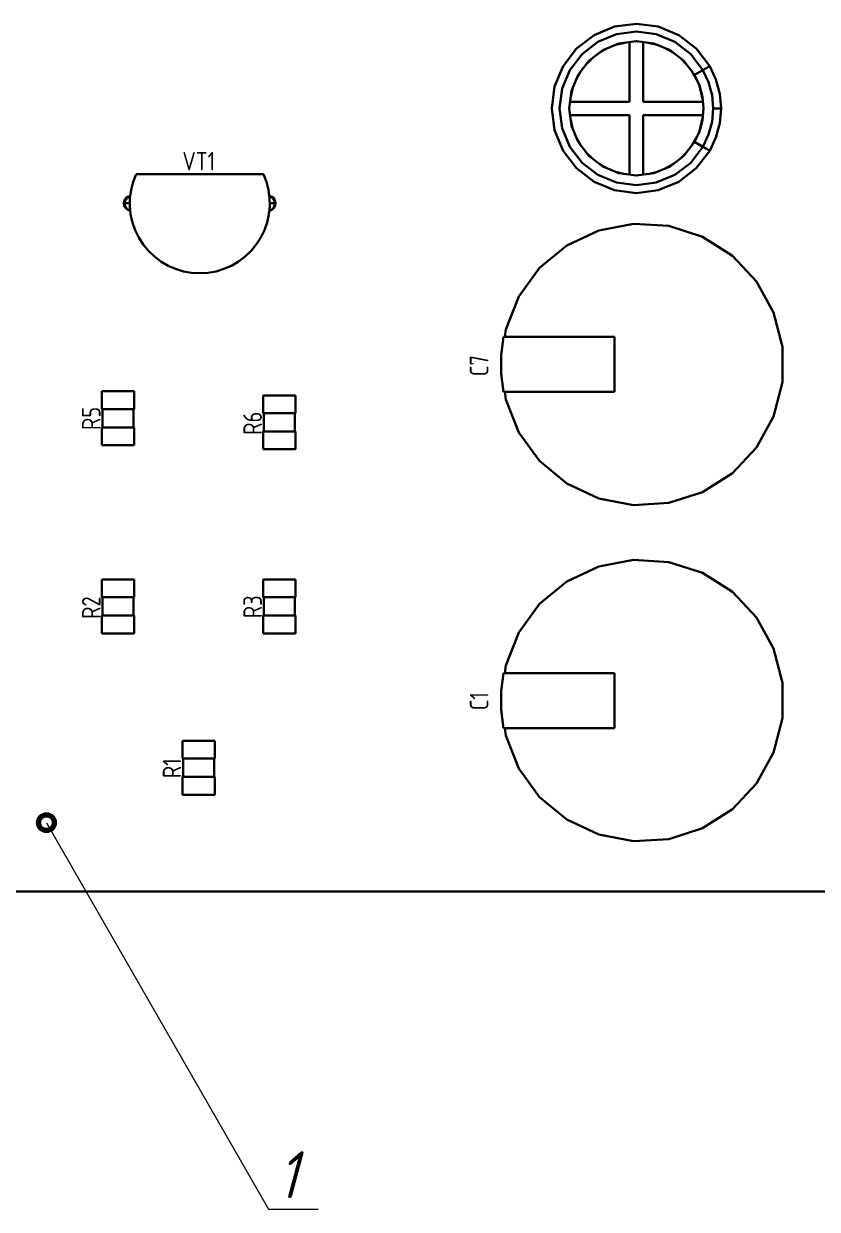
# Model space of a CAD drawing. Extents: x 346 to 4955, y 45 to 639.
# Drawn here: x 3423.4 to 3482.4, y 191.9 to 280.1 of the extents above; entities that cross this region are included whole.
import ezdxf

# ---------------------------------------------------------------- set-up
doc = ezdxf.new("R2010")
doc.units = 0
doc.header["$MEASUREMENT"] = 0
doc.layers.get('0').update_dxf_attribs({"linetype": 'CONTINUOUS'})
doc.layers.add('Основная', color=7, linetype='CONTINUOUS', lineweight=40)
doc.layers.add('тонкая', color=7, linetype='CONTINUOUS', lineweight=20)
doc.styles.add('GOST type A0', font='gost.TTF', dxfattribs={"oblique": 15, "height": 3.5})

msp = doc.modelspace()

# ---------------------------------------------------------------- linework, layer by layer
at = {"color": 7, "lineweight": 30}
for p, q in [((3467.292, 279.926), (3465.772, 279.296)), ((3465.772, 279.296), (3467.292, 279.926)), ((3467.292, 279.926), (3465.772, 279.296)), ((3465.772, 279.296), (3467.292, 279.926)), ((3468.922, 280.14), (3467.292, 279.926)), ((3467.292, 279.926), (3468.922, 280.14)), ((3468.922, 280.14), (3467.292, 279.926)), ((3467.292, 279.926), (3468.922, 280.14)), ((3470.552, 279.926), (3468.922, 280.14)), ((3468.922, 280.14), (3470.552, 279.926)), ((3470.552, 279.926), (3468.922, 280.14)), ((3468.922, 280.14), (3470.552, 279.926)), ((3472.072, 279.296), (3470.552, 279.926)), ((3470.552, 279.926), (3472.072, 279.296)), ((3472.072, 279.296), (3470.552, 279.926)), ((3470.552, 279.926), (3472.072, 279.296)), ((3465.772, 279.296), (3464.468, 278.294)), ((3464.468, 278.294), (3465.772, 279.296)), ((3465.772, 279.296), (3464.468, 278.294)), ((3464.468, 278.294), (3465.772, 279.296)), ((3464.882, 277.88), (3466.066, 278.788)), ((3464.882, 277.88), (3466.066, 278.788)), ((3466.066, 278.788), (3467.444, 279.358)), ((3466.066, 278.788), (3467.444, 279.358)), ((3467.358, 278.558), (3468.052, 278.726)), ((3467.358, 278.558), (3468.052, 278.726)), ((3467.444, 279.358), (3468.922, 279.554)), ((3467.444, 279.358), (3468.922, 279.554)), ((3467.628, 278.67), (3468.922, 278.84)), ((3467.628, 278.67), (3468.922, 278.84)), ((3468.422, 274.34), (3468.422, 278.774)), ((3468.422, 274.34), (3468.422, 278.774)), ((3468.902, 278.838), (3468.944, 278.838)), ((3468.902, 278.838), (3468.944, 278.838)), ((3468.922, 279.554), (3470.4, 279.358)), ((3468.922, 279.554), (3470.4, 279.358)), ((3468.922, 278.84), (3470.216, 278.67)), ((3468.922, 278.84), (3470.216, 278.67)), ((3469.422, 274.34), (3469.422, 278.774)), ((3469.422, 274.34), (3469.422, 278.774)), ((3469.792, 278.726), (3470.486, 278.558)), ((3469.792, 278.726), (3470.486, 278.558)), ((3470.4, 279.358), (3471.778, 278.788)), ((3470.4, 279.358), (3471.778, 278.788)), ((3471.778, 278.788), (3472.962, 277.88)), ((3471.778, 278.788), (3472.962, 277.88)), ((3473.376, 278.294), (3472.072, 279.296)), ((3472.072, 279.296), (3473.376, 278.294)), ((3473.376, 278.294), (3472.072, 279.296)), ((3472.072, 279.296), (3473.376, 278.294)), ((3464.468, 278.294), (3463.466, 276.99)), ((3463.466, 276.99), (3464.468, 278.294)), ((3464.468, 278.294), (3463.466, 276.99)), ((3463.466, 276.99), (3464.468, 278.294)), ((3463.974, 276.696), (3464.882, 277.88)), ((3463.974, 276.696), (3464.882, 277.88)), ((3465.386, 277.376), (3466.422, 278.17)), ((3465.386, 277.376), (3466.422, 278.17)), ((3466.164, 277.972), (3466.786, 278.32)), ((3466.164, 277.972), (3466.786, 278.32)), ((3466.422, 278.17), (3467.628, 278.67)), ((3466.422, 278.17), (3467.628, 278.67)), ((3470.216, 278.67), (3471.422, 278.17)), ((3470.216, 278.67), (3471.422, 278.17)), ((3471.06, 278.32), (3471.68, 277.972)), ((3471.06, 278.32), (3471.68, 277.972)), ((3471.422, 278.17), (3472.458, 277.376)), ((3471.422, 278.17), (3472.458, 277.376)), ((3472.962, 277.88), (3473.87, 276.696)), ((3472.962, 277.88), (3473.87, 276.696)), ((3474.378, 276.99), (3473.376, 278.294)), ((3473.376, 278.294), (3474.378, 276.99)), ((3474.378, 276.99), (3473.376, 278.294)), ((3473.376, 278.294), (3474.378, 276.99)), ((3463.466, 276.99), (3462.836, 275.47)), ((3462.836, 275.47), (3463.466, 276.99)), ((3463.466, 276.99), (3462.836, 275.47)), ((3462.836, 275.47), (3463.466, 276.99)), ((3464.592, 276.34), (3465.386, 277.376)), ((3464.592, 276.34), (3465.386, 277.376)), ((3465.168, 277.09), (3465.672, 277.594)), ((3465.168, 277.09), (3465.672, 277.594)), ((3472.172, 277.594), (3472.676, 277.09)), ((3472.172, 277.594), (3472.676, 277.09)), ((3472.458, 277.376), (3473.252, 276.34)), ((3472.458, 277.376), (3473.252, 276.34)), ((3474.23, 276.904), (3474.31, 276.95)), ((3474.23, 276.904), (3474.31, 276.95)), ((3474.23, 276.904), (3474.31, 276.95)), ((3474.23, 276.904), (3474.31, 276.95)), ((3474.31, 276.95), (3474.36, 276.98)), ((3474.31, 276.95), (3474.36, 276.98)), ((3474.31, 276.95), (3474.36, 276.98)), ((3474.31, 276.95), (3474.36, 276.98)), ((3474.36, 276.98), (3474.378, 276.99)), ((3474.36, 276.98), (3474.378, 276.99)), ((3474.36, 276.98), (3474.378, 276.99)), ((3474.36, 276.98), (3474.378, 276.99)), ((3474.842, 275.994), (3474.378, 276.99)), ((3474.378, 276.99), (3474.842, 275.994)), ((3474.842, 275.994), (3474.378, 276.99)), ((3474.378, 276.99), (3474.842, 275.994)), ((3463.404, 275.318), (3463.974, 276.696)), ((3463.404, 275.318), (3463.974, 276.696)), ((3464.092, 275.134), (3464.592, 276.34)), ((3464.092, 275.134), (3464.592, 276.34)), ((3464.442, 275.978), (3464.79, 276.598)), ((3464.442, 275.978), (3464.79, 276.598)), ((3473.054, 276.598), (3473.514, 275.778)), ((3473.054, 276.598), (3473.514, 275.778)), ((3473.212, 276.316), (3473.252, 276.34)), ((3473.212, 276.316), (3473.252, 276.34)), ((3473.212, 276.316), (3473.252, 276.34)), ((3473.212, 276.316), (3473.252, 276.34)), ((3473.252, 276.34), (3473.87, 276.696)), ((3473.252, 276.34), (3473.87, 276.696)), ((3473.252, 276.34), (3473.87, 276.696)), ((3473.252, 276.34), (3473.87, 276.696)), ((3473.252, 276.34), (3473.62, 275.55)), ((3473.252, 276.34), (3473.62, 275.55)), ((3473.87, 276.696), (3474.002, 276.772)), ((3473.87, 276.696), (3474.002, 276.772)), ((3473.87, 276.696), (3474.002, 276.772)), ((3473.87, 276.696), (3474.002, 276.772)), ((3473.87, 276.696), (3474.29, 275.794)), ((3473.87, 276.696), (3474.29, 275.794)), ((3474.002, 276.772), (3474.124, 276.844)), ((3474.002, 276.772), (3474.124, 276.844)), ((3474.002, 276.772), (3474.124, 276.844)), ((3474.002, 276.772), (3474.124, 276.844)), ((3474.124, 276.844), (3474.23, 276.904)), ((3474.124, 276.844), (3474.23, 276.904)), ((3474.124, 276.844), (3474.23, 276.904)), ((3474.124, 276.844), (3474.23, 276.904)), ((3474.124, 276.844), (3474.23, 276.904)), ((3474.124, 276.844), (3474.23, 276.904)), ((3474.124, 276.844), (3474.23, 276.904)), ((3474.124, 276.844), (3474.23, 276.904)), ((3462.836, 275.47), (3462.622, 273.84)), ((3462.622, 273.84), (3462.836, 275.47)), ((3462.836, 275.47), (3462.622, 273.84)), ((3462.622, 273.84), (3462.836, 275.47)), ((3463.208, 273.84), (3463.404, 275.318)), ((3463.208, 273.84), (3463.404, 275.318)), ((3464.036, 274.71), (3464.204, 275.404)), ((3464.036, 274.71), (3464.204, 275.404)), ((3473.588, 275.622), (3473.868, 274.462)), ((3473.588, 275.622), (3473.868, 274.462)), ((3473.62, 275.55), (3473.846, 274.708)), ((3473.62, 275.55), (3473.846, 274.708)), ((3474.29, 275.794), (3474.548, 274.832)), ((3474.29, 275.794), (3474.548, 274.832)), ((3475.126, 274.934), (3474.842, 275.994)), ((3474.842, 275.994), (3475.126, 274.934)), ((3475.126, 274.934), (3474.842, 275.994)), ((3474.842, 275.994), (3475.126, 274.934)), ((3463.922, 273.84), (3464.092, 275.134)), ((3463.922, 273.84), (3464.092, 275.134)), ((3463.988, 274.34), (3468.422, 274.34)), ((3463.988, 274.34), (3468.422, 274.34)), ((3469.422, 274.34), (3473.878, 274.34)), ((3469.422, 274.34), (3473.878, 274.34)), ((3473.846, 274.708), (3473.922, 273.84)), ((3473.846, 274.708), (3473.922, 273.84)), ((3474.548, 274.832), (3474.636, 273.84)), ((3474.548, 274.832), (3474.636, 273.84)), ((3475.222, 273.84), (3475.126, 274.934)), ((3475.126, 274.934), (3475.222, 273.84)), ((3475.222, 273.84), (3475.126, 274.934)), ((3475.126, 274.934), (3475.222, 273.84)), ((3462.622, 273.84), (3462.836, 272.21)), ((3462.622, 273.84), (3462.836, 272.21)), ((3462.622, 273.84), (3462.836, 272.21)), ((3462.622, 273.84), (3462.836, 272.21)), ((3463.208, 273.84), (3463.404, 272.362)), ((3463.208, 273.84), (3463.404, 272.362)), ((3463.922, 273.84), (3464.092, 272.546)), ((3463.922, 273.84), (3464.092, 272.546)), ((3473.846, 272.972), (3473.922, 273.84)), ((3473.846, 272.972), (3473.922, 273.84)), ((3474.548, 272.848), (3474.636, 273.84)), ((3474.548, 272.848), (3474.636, 273.84)), ((3474.636, 273.84), (3474.788, 273.84)), ((3474.636, 273.84), (3474.788, 273.84)), ((3474.788, 273.84), (3474.928, 273.84)), ((3474.788, 273.84), (3474.928, 273.84)), ((3474.928, 273.84), (3475.05, 273.84)), ((3474.928, 273.84), (3475.05, 273.84)), ((3474.928, 273.84), (3475.05, 273.84)), ((3474.928, 273.84), (3475.05, 273.84)), ((3475.05, 273.84), (3475.144, 273.84)), ((3475.05, 273.84), (3475.144, 273.84)), ((3475.126, 272.746), (3475.222, 273.84)), ((3475.126, 272.746), (3475.222, 273.84)), ((3475.126, 272.746), (3475.222, 273.84)), ((3475.126, 272.746), (3475.222, 273.84)), ((3475.144, 273.84), (3475.202, 273.84)), ((3475.144, 273.84), (3475.202, 273.84)), ((3475.202, 273.84), (3475.222, 273.84)), ((3475.202, 273.84), (3475.222, 273.84)), ((3463.988, 273.34), (3468.422, 273.34)), ((3463.988, 273.34), (3468.422, 273.34)), ((3464.036, 272.97), (3464.204, 272.276)), ((3464.036, 272.97), (3464.204, 272.276)), ((3464.092, 272.546), (3464.592, 271.34)), ((3464.092, 272.546), (3464.592, 271.34)), ((3468.422, 273.34), (3468.422, 268.906)), ((3468.422, 273.34), (3468.422, 268.906)), ((3469.422, 273.34), (3469.422, 268.906)), ((3469.422, 273.34), (3473.878, 273.34)), ((3469.422, 273.34), (3469.422, 268.906)), ((3469.422, 273.34), (3473.878, 273.34)), ((3473.588, 272.058), (3473.868, 273.22)), ((3473.588, 272.058), (3473.868, 273.22)), ((3473.62, 272.13), (3473.846, 272.972)), ((3473.62, 272.13), (3473.846, 272.972)), ((3474.29, 271.886), (3474.548, 272.848)), ((3474.29, 271.886), (3474.548, 272.848)), ((3474.842, 271.686), (3475.126, 272.746)), ((3474.842, 271.686), (3475.126, 272.746)), ((3474.842, 271.686), (3475.126, 272.746)), ((3474.842, 271.686), (3475.126, 272.746)), ((3462.836, 272.21), (3463.466, 270.69)), ((3462.836, 272.21), (3463.466, 270.69)), ((3462.836, 272.21), (3463.466, 270.69)), ((3462.836, 272.21), (3463.466, 270.69)), ((3463.404, 272.362), (3463.974, 270.984)), ((3463.404, 272.362), (3463.974, 270.984)), ((3464.442, 271.704), (3464.79, 271.082)), ((3464.442, 271.704), (3464.79, 271.082)), ((3473.054, 271.082), (3473.514, 271.902)), ((3473.054, 271.082), (3473.514, 271.902)), ((3473.252, 271.34), (3473.62, 272.13)), ((3473.252, 271.34), (3473.62, 272.13)), ((3473.87, 270.984), (3474.29, 271.886)), ((3473.87, 270.984), (3474.29, 271.886)), ((3474.378, 270.69), (3474.842, 271.686)), ((3474.378, 270.69), (3474.842, 271.686)), ((3474.378, 270.69), (3474.842, 271.686)), ((3474.378, 270.69), (3474.842, 271.686)), ((3463.974, 270.984), (3464.882, 269.8)), ((3463.974, 270.984), (3464.882, 269.8)), ((3464.592, 271.34), (3465.386, 270.304)), ((3464.592, 271.34), (3465.386, 270.304)), ((3472.458, 270.304), (3473.252, 271.34)), ((3472.458, 270.304), (3473.252, 271.34)), ((3472.962, 269.8), (3473.87, 270.984)), ((3472.962, 269.8), (3473.87, 270.984)), ((3473.212, 271.364), (3473.252, 271.34)), ((3473.212, 271.364), (3473.252, 271.34)), ((3473.212, 271.364), (3473.252, 271.34)), ((3473.212, 271.364), (3473.252, 271.34)), ((3473.252, 271.34), (3473.87, 270.984)), ((3473.252, 271.34), (3473.87, 270.984)), ((3473.252, 271.34), (3473.87, 270.984)), ((3473.252, 271.34), (3473.87, 270.984)), ((3473.87, 270.984), (3474.002, 270.908)), ((3473.87, 270.984), (3474.002, 270.908)), ((3473.87, 270.984), (3474.002, 270.908)), ((3473.87, 270.984), (3474.002, 270.908)), ((3474.002, 270.908), (3474.124, 270.836)), ((3474.002, 270.908), (3474.124, 270.836)), ((3474.002, 270.908), (3474.124, 270.836)), ((3474.002, 270.908), (3474.124, 270.836)), ((3474.124, 270.836), (3474.23, 270.776)), ((3474.124, 270.836), (3474.23, 270.776)), ((3474.124, 270.836), (3474.23, 270.776)), ((3474.124, 270.836), (3474.23, 270.776)), ((3474.124, 270.836), (3474.23, 270.776)), ((3474.124, 270.836), (3474.23, 270.776)), ((3474.124, 270.836), (3474.23, 270.776)), ((3474.124, 270.836), (3474.23, 270.776)), ((3474.23, 270.776), (3474.31, 270.73)), ((3474.23, 270.776), (3474.31, 270.73)), ((3474.23, 270.776), (3474.31, 270.73)), ((3474.23, 270.776), (3474.31, 270.73)), ((3463.466, 270.69), (3464.468, 269.386)), ((3463.466, 270.69), (3464.468, 269.386)), ((3463.466, 270.69), (3464.468, 269.386)), ((3463.466, 270.69), (3464.468, 269.386)), ((3465.168, 270.59), (3465.672, 270.086)), ((3465.168, 270.59), (3465.672, 270.086)), ((3465.386, 270.304), (3466.422, 269.51)), ((3465.386, 270.304), (3466.422, 269.51)), ((3471.422, 269.51), (3472.458, 270.304)), ((3471.422, 269.51), (3472.458, 270.304)), ((3472.172, 270.086), (3472.676, 270.59)), ((3472.172, 270.086), (3472.676, 270.59)), ((3473.376, 269.386), (3474.378, 270.69)), ((3473.376, 269.386), (3474.378, 270.69)), ((3473.376, 269.386), (3474.378, 270.69)), ((3473.376, 269.386), (3474.378, 270.69)), ((3474.31, 270.73), (3474.36, 270.7)), ((3474.31, 270.73), (3474.36, 270.7)), ((3474.31, 270.73), (3474.36, 270.7)), ((3474.31, 270.73), (3474.36, 270.7)), ((3474.36, 270.7), (3474.378, 270.69)), ((3474.36, 270.7), (3474.378, 270.69)), ((3474.36, 270.7), (3474.378, 270.69)), ((3474.36, 270.7), (3474.378, 270.69)), ((3464.468, 269.386), (3465.772, 268.384)), ((3464.468, 269.386), (3465.772, 268.384)), ((3464.468, 269.386), (3465.772, 268.384)), ((3464.468, 269.386), (3465.772, 268.384)), ((3464.882, 269.8), (3466.066, 268.892)), ((3464.882, 269.8), (3466.066, 268.892)), ((3466.164, 269.708), (3466.786, 269.36)), ((3466.164, 269.708), (3466.786, 269.36)), ((3466.422, 269.51), (3467.628, 269.01)), ((3466.422, 269.51), (3467.628, 269.01)), ((3467.358, 269.122), (3468.052, 268.954)), ((3467.358, 269.122), (3468.052, 268.954)), ((3467.628, 269.01), (3468.922, 268.84)), ((3467.628, 269.01), (3468.922, 268.84)), ((3468.922, 268.84), (3470.216, 269.01)), ((3468.922, 268.84), (3470.216, 269.01)), ((3469.792, 268.954), (3470.486, 269.122)), ((3469.792, 268.954), (3470.486, 269.122)), ((3470.216, 269.01), (3471.422, 269.51)), ((3470.216, 269.01), (3471.422, 269.51)), ((3471.06, 269.36), (3471.68, 269.708)), ((3471.06, 269.36), (3471.68, 269.708)), ((3471.778, 268.892), (3472.962, 269.8)), ((3471.778, 268.892), (3472.962, 269.8)), ((3472.072, 268.384), (3473.376, 269.386)), ((3472.072, 268.384), (3473.376, 269.386)), ((3472.072, 268.384), (3473.376, 269.386)), ((3472.072, 268.384), (3473.376, 269.386)), ((3431.494, 268.37), (3431.342, 267.776)), ((3431.494, 268.37), (3431.342, 267.776)), ((3431.494, 268.37), (3431.342, 267.776)), ((3431.494, 268.37), (3431.342, 267.776)), ((3431.714, 268.94), (3431.494, 268.37)), ((3431.714, 268.94), (3431.494, 268.37)), ((3431.714, 268.94), (3431.494, 268.37)), ((3431.714, 268.94), (3431.494, 268.37)), ((3441.19, 268.94), (3431.714, 268.94)), ((3441.19, 268.94), (3431.714, 268.94)), ((3441.19, 268.94), (3431.714, 268.94)), ((3441.19, 268.94), (3431.714, 268.94)), ((3441.41, 268.37), (3441.19, 268.94)), ((3441.41, 268.37), (3441.19, 268.94)), ((3441.41, 268.37), (3441.19, 268.94)), ((3441.41, 268.37), (3441.19, 268.94)), ((3441.562, 267.776), (3441.41, 268.37)), ((3441.562, 267.776), (3441.41, 268.37)), ((3441.562, 267.776), (3441.41, 268.37)), ((3441.562, 267.776), (3441.41, 268.37)), ((3465.772, 268.384), (3467.292, 267.754)), ((3465.772, 268.384), (3467.292, 267.754)), ((3465.772, 268.384), (3467.292, 267.754)), ((3465.772, 268.384), (3467.292, 267.754)), ((3466.066, 268.892), (3467.444, 268.322)), ((3466.066, 268.892), (3467.444, 268.322)), ((3467.444, 268.322), (3468.922, 268.126)), ((3467.444, 268.322), (3468.922, 268.126)), ((3468.902, 268.842), (3468.944, 268.842)), ((3468.902, 268.842), (3468.944, 268.842)), ((3468.922, 268.126), (3470.4, 268.322)), ((3468.922, 268.126), (3470.4, 268.322)), ((3470.4, 268.322), (3471.778, 268.892)), ((3470.4, 268.322), (3471.778, 268.892)), ((3470.552, 267.754), (3472.072, 268.384)), ((3470.552, 267.754), (3472.072, 268.384)), ((3470.552, 267.754), (3472.072, 268.384)), ((3470.552, 267.754), (3472.072, 268.384)), ((3431.092, 267.264), (3430.978, 267.176)), ((3431.092, 267.264), (3430.978, 267.176)), ((3431.092, 267.264), (3430.978, 267.176)), ((3431.092, 267.264), (3430.978, 267.176)), ((3431.142, 267.264), (3431.03, 267.176)), ((3431.142, 267.264), (3431.03, 267.176)), ((3431.228, 267.32), (3431.092, 267.264)), ((3431.228, 267.32), (3431.092, 267.264)), ((3431.228, 267.32), (3431.092, 267.264)), ((3431.228, 267.32), (3431.092, 267.264)), ((3431.272, 267.32), (3431.142, 267.264)), ((3431.272, 267.32), (3431.142, 267.264)), ((3431.28, 267.326), (3431.228, 267.32)), ((3431.28, 267.326), (3431.228, 267.32)), ((3431.28, 267.326), (3431.228, 267.32)), ((3431.28, 267.326), (3431.228, 267.32)), ((3431.342, 267.776), (3431.26, 267.17)), ((3431.342, 267.776), (3431.26, 267.17)), ((3431.28, 267.32), (3431.272, 267.32)), ((3431.28, 267.32), (3431.272, 267.32)), ((3431.342, 267.776), (3431.28, 267.326)), ((3431.342, 267.776), (3431.28, 267.326)), ((3441.624, 267.32), (3441.562, 267.776)), ((3441.644, 267.17), (3441.562, 267.776)), ((3441.624, 267.32), (3441.562, 267.776)), ((3441.644, 267.17), (3441.562, 267.776)), ((3441.676, 267.32), (3441.624, 267.326)), ((3441.624, 267.326), (3441.624, 267.32)), ((3441.676, 267.32), (3441.624, 267.326)), ((3441.676, 267.32), (3441.624, 267.326)), ((3441.624, 267.326), (3441.624, 267.32)), ((3441.676, 267.32), (3441.624, 267.326)), ((3441.632, 267.32), (3441.624, 267.32)), ((3441.632, 267.32), (3441.624, 267.32)), ((3441.762, 267.264), (3441.632, 267.32)), ((3441.762, 267.264), (3441.632, 267.32)), ((3441.812, 267.264), (3441.676, 267.32)), ((3441.812, 267.264), (3441.676, 267.32)), ((3441.812, 267.264), (3441.676, 267.32)), ((3441.812, 267.264), (3441.676, 267.32)), ((3441.874, 267.176), (3441.762, 267.264)), ((3441.874, 267.176), (3441.762, 267.264)), ((3441.928, 267.176), (3441.812, 267.264)), ((3441.928, 267.176), (3441.812, 267.264)), ((3441.928, 267.176), (3441.812, 267.264)), ((3441.928, 267.176), (3441.812, 267.264)), ((3467.292, 267.754), (3468.922, 267.54)), ((3467.292, 267.754), (3468.922, 267.54)), ((3467.292, 267.754), (3468.922, 267.54)), ((3467.292, 267.754), (3468.922, 267.54)), ((3468.922, 267.54), (3470.552, 267.754)), ((3468.922, 267.54), (3470.552, 267.754)), ((3468.922, 267.54), (3470.552, 267.754)), ((3468.922, 267.54), (3470.552, 267.754)), ((3430.832, 266.924), (3430.814, 266.78)), ((3430.832, 266.924), (3430.814, 266.78)), ((3430.832, 266.924), (3430.814, 266.78)), ((3430.832, 266.924), (3430.814, 266.78)), ((3430.814, 266.78), (3430.832, 266.636)), ((3430.832, 266.636), (3430.814, 266.78)), ((3430.82, 266.78), (3430.814, 266.78)), ((3430.814, 266.78), (3430.832, 266.636)), ((3430.832, 266.636), (3430.814, 266.78)), ((3430.82, 266.78), (3430.814, 266.78)), ((3430.84, 266.78), (3430.82, 266.78)), ((3430.84, 266.78), (3430.82, 266.78)), ((3430.888, 267.06), (3430.832, 266.924)), ((3430.888, 267.06), (3430.832, 266.924)), ((3430.888, 267.06), (3430.832, 266.924)), ((3430.888, 267.06), (3430.832, 266.924)), ((3430.832, 266.636), (3430.888, 266.5)), ((3430.888, 266.5), (3430.832, 266.636)), ((3430.832, 266.636), (3430.888, 266.5)), ((3430.888, 266.5), (3430.832, 266.636)), ((3430.874, 266.78), (3430.84, 266.78)), ((3430.874, 266.78), (3430.84, 266.78)), ((3430.89, 266.924), (3430.874, 266.78)), ((3430.89, 266.924), (3430.874, 266.78)), ((3430.89, 266.636), (3430.874, 266.78)), ((3431.254, 266.78), (3430.874, 266.78)), ((3430.89, 266.636), (3430.874, 266.78)), ((3431.254, 266.78), (3430.874, 266.78)), ((3430.978, 267.176), (3430.888, 267.06)), ((3430.978, 267.176), (3430.888, 267.06)), ((3430.978, 267.176), (3430.888, 267.06)), ((3430.978, 267.176), (3430.888, 267.06)), ((3430.888, 266.5), (3430.978, 266.386)), ((3430.978, 266.386), (3430.888, 266.5)), ((3430.888, 266.5), (3430.978, 266.386)), ((3430.978, 266.386), (3430.888, 266.5)), ((3430.944, 267.06), (3430.89, 266.924)), ((3430.944, 267.06), (3430.89, 266.924)), ((3430.944, 266.5), (3430.89, 266.636)), ((3430.944, 266.5), (3430.89, 266.636)), ((3431.03, 267.176), (3430.944, 267.06)), ((3431.03, 267.176), (3430.944, 267.06)), ((3431.03, 266.386), (3430.944, 266.5)), ((3431.03, 266.386), (3430.944, 266.5)), ((3430.978, 266.386), (3431.092, 266.296)), ((3431.092, 266.296), (3430.978, 266.386)), ((3430.978, 266.386), (3431.092, 266.296)), ((3431.092, 266.296), (3430.978, 266.386)), ((3431.142, 266.296), (3431.03, 266.386)), ((3431.142, 266.296), (3431.03, 266.386)), ((3431.26, 267.17), (3431.25, 266.558)), ((3431.26, 267.17), (3431.25, 266.558)), ((3431.312, 265.95), (3431.25, 266.558)), ((3431.312, 265.95), (3431.25, 266.558)), ((3441.654, 266.558), (3441.592, 265.95)), ((3441.654, 266.558), (3441.592, 265.95)), ((3441.654, 266.558), (3441.644, 267.17)), ((3441.654, 266.558), (3441.644, 267.17)), ((3442.03, 266.78), (3441.65, 266.78)), ((3442.03, 266.78), (3441.65, 266.78)), ((3441.874, 266.386), (3441.762, 266.296)), ((3441.874, 266.386), (3441.762, 266.296)), ((3441.812, 266.296), (3441.928, 266.386)), ((3441.928, 266.386), (3441.812, 266.296)), ((3441.812, 266.296), (3441.928, 266.386)), ((3441.928, 266.386), (3441.812, 266.296)), ((3441.96, 267.06), (3441.874, 267.176)), ((3441.96, 267.06), (3441.874, 267.176)), ((3441.96, 266.5), (3441.874, 266.386)), ((3441.96, 266.5), (3441.874, 266.386)), ((3442.016, 267.06), (3441.928, 267.176)), ((3442.016, 267.06), (3441.928, 267.176)), ((3442.016, 267.06), (3441.928, 267.176)), ((3442.016, 267.06), (3441.928, 267.176)), ((3441.928, 266.386), (3442.016, 266.5)), ((3442.016, 266.5), (3441.928, 266.386)), ((3441.928, 266.386), (3442.016, 266.5)), ((3442.016, 266.5), (3441.928, 266.386)), ((3442.014, 266.924), (3441.96, 267.06)), ((3442.014, 266.924), (3441.96, 267.06)), ((3442.014, 266.636), (3441.96, 266.5)), ((3442.014, 266.636), (3441.96, 266.5)), ((3442.03, 266.78), (3442.014, 266.924)), ((3442.03, 266.78), (3442.014, 266.924)), ((3442.03, 266.78), (3442.014, 266.636)), ((3442.03, 266.78), (3442.014, 266.636)), ((3442.072, 266.924), (3442.016, 267.06)), ((3442.072, 266.924), (3442.016, 267.06)), ((3442.072, 266.924), (3442.016, 267.06)), ((3442.072, 266.924), (3442.016, 267.06)), ((3442.016, 266.5), (3442.072, 266.636)), ((3442.072, 266.636), (3442.016, 266.5)), ((3442.016, 266.5), (3442.072, 266.636)), ((3442.072, 266.636), (3442.016, 266.5)), ((3442.064, 266.78), (3442.03, 266.78)), ((3442.064, 266.78), (3442.03, 266.78)), ((3442.084, 266.78), (3442.064, 266.78)), ((3442.084, 266.78), (3442.064, 266.78)), ((3442.09, 266.78), (3442.072, 266.924)), ((3442.09, 266.78), (3442.072, 266.924)), ((3442.09, 266.78), (3442.072, 266.924)), ((3442.09, 266.78), (3442.072, 266.924)), ((3442.072, 266.636), (3442.09, 266.78)), ((3442.09, 266.78), (3442.072, 266.636)), ((3442.072, 266.636), (3442.09, 266.78)), ((3442.09, 266.78), (3442.072, 266.636)), ((3442.09, 266.78), (3442.084, 266.78)), ((3442.09, 266.78), (3442.084, 266.78)), ((3431.092, 266.296), (3431.228, 266.24)), ((3431.228, 266.24), (3431.092, 266.296)), ((3431.092, 266.296), (3431.228, 266.24)), ((3431.228, 266.24), (3431.092, 266.296)), ((3431.272, 266.24), (3431.142, 266.296)), ((3431.272, 266.24), (3431.142, 266.296)), ((3431.228, 266.24), (3431.282, 266.234)), ((3431.282, 266.234), (3431.228, 266.24)), ((3431.228, 266.24), (3431.282, 266.234)), ((3431.282, 266.234), (3431.228, 266.24)), ((3431.282, 266.24), (3431.272, 266.24)), ((3431.282, 266.24), (3431.272, 266.24)), ((3431.282, 266.234), (3431.312, 265.95)), ((3431.282, 266.234), (3431.312, 265.95)), ((3431.312, 265.95), (3431.444, 265.354)), ((3431.444, 265.354), (3431.312, 265.95)), ((3431.312, 265.95), (3431.444, 265.354)), ((3431.444, 265.354), (3431.312, 265.95)), ((3441.46, 265.354), (3441.592, 265.95)), ((3441.592, 265.95), (3441.46, 265.354)), ((3441.46, 265.354), (3441.592, 265.95)), ((3441.592, 265.95), (3441.46, 265.354)), ((3441.592, 265.95), (3441.622, 266.24)), ((3441.592, 265.95), (3441.622, 266.24)), ((3441.622, 266.24), (3441.622, 266.234)), ((3441.622, 266.234), (3441.676, 266.24)), ((3441.632, 266.24), (3441.622, 266.24)), ((3441.676, 266.24), (3441.622, 266.234)), ((3441.622, 266.24), (3441.622, 266.234)), ((3441.622, 266.234), (3441.676, 266.24)), ((3441.632, 266.24), (3441.622, 266.24)), ((3441.676, 266.24), (3441.622, 266.234)), ((3441.762, 266.296), (3441.632, 266.24)), ((3441.762, 266.296), (3441.632, 266.24)), ((3441.676, 266.24), (3441.812, 266.296)), ((3441.812, 266.296), (3441.676, 266.24)), ((3441.676, 266.24), (3441.812, 266.296)), ((3441.812, 266.296), (3441.676, 266.24)), ((3431.444, 265.354), (3431.646, 264.776)), ((3431.646, 264.776), (3431.444, 265.354)), ((3431.444, 265.354), (3431.646, 264.776)), ((3431.646, 264.776), (3431.444, 265.354)), ((3431.646, 264.776), (3431.914, 264.226)), ((3431.914, 264.226), (3431.646, 264.776)), ((3431.646, 264.776), (3431.914, 264.226)), ((3431.914, 264.226), (3431.646, 264.776)), ((3440.99, 264.226), (3441.258, 264.776)), ((3441.258, 264.776), (3440.99, 264.226)), ((3440.99, 264.226), (3441.258, 264.776)), ((3441.258, 264.776), (3440.99, 264.226)), ((3441.258, 264.776), (3441.46, 265.354)), ((3441.46, 265.354), (3441.258, 264.776)), ((3441.258, 264.776), (3441.46, 265.354)), ((3441.46, 265.354), (3441.258, 264.776)), ((3466.13, 264.766), (3463.752, 263.648)), ((3463.752, 263.648), (3466.13, 264.766)), ((3466.13, 264.766), (3463.752, 263.648)), ((3463.752, 263.648), (3466.13, 264.766)), ((3468.714, 265.26), (3466.13, 264.766)), ((3466.13, 264.766), (3468.714, 265.26)), ((3468.714, 265.26), (3466.13, 264.766)), ((3466.13, 264.766), (3468.714, 265.26)), ((3471.338, 265.094), (3468.714, 265.26)), ((3468.714, 265.26), (3471.338, 265.094)), ((3471.338, 265.094), (3468.714, 265.26)), ((3468.714, 265.26), (3471.338, 265.094)), ((3473.838, 264.282), (3471.338, 265.094)), ((3471.338, 265.094), (3473.838, 264.282)), ((3473.838, 264.282), (3471.338, 265.094)), ((3471.338, 265.094), (3473.838, 264.282)), ((3431.914, 264.226), (3432.246, 263.712)), ((3432.246, 263.712), (3431.914, 264.226)), ((3431.914, 264.226), (3432.246, 263.712)), ((3432.246, 263.712), (3431.914, 264.226)), ((3432.246, 263.712), (3432.634, 263.238)), ((3432.634, 263.238), (3432.246, 263.712)), ((3432.246, 263.712), (3432.634, 263.238)), ((3432.634, 263.238), (3432.246, 263.712)), ((3440.27, 263.238), (3440.658, 263.712)), ((3440.658, 263.712), (3440.27, 263.238)), ((3440.27, 263.238), (3440.658, 263.712)), ((3440.658, 263.712), (3440.27, 263.238)), ((3440.658, 263.712), (3440.99, 264.226)), ((3440.99, 264.226), (3440.658, 263.712)), ((3440.658, 263.712), (3440.99, 264.226)), ((3440.99, 264.226), (3440.658, 263.712)), ((3476.058, 262.872), (3473.838, 264.282)), ((3473.838, 264.282), (3476.058, 262.872)), ((3476.058, 262.872), (3473.838, 264.282)), ((3473.838, 264.282), (3476.058, 262.872)), ((3432.634, 263.238), (3433.076, 262.816)), ((3433.076, 262.816), (3432.634, 263.238)), ((3432.634, 263.238), (3433.076, 262.816)), ((3433.076, 262.816), (3432.634, 263.238)), ((3439.828, 262.816), (3440.27, 263.238)), ((3440.27, 263.238), (3439.828, 262.816)), ((3439.828, 262.816), (3440.27, 263.238)), ((3440.27, 263.238), (3439.828, 262.816)), ((3463.752, 263.648), (3461.726, 261.972)), ((3461.726, 261.972), (3463.752, 263.648)), ((3463.752, 263.648), (3461.726, 261.972)), ((3461.726, 261.972), (3463.752, 263.648)), ((3477.858, 260.956), (3476.058, 262.872)), ((3476.058, 262.872), (3477.858, 260.956)), ((3477.858, 260.956), (3476.058, 262.872)), ((3476.058, 262.872), (3477.858, 260.956)), ((3433.076, 262.816), (3433.564, 262.448)), ((3433.564, 262.448), (3433.076, 262.816)), ((3433.076, 262.816), (3433.564, 262.448)), ((3433.564, 262.448), (3433.076, 262.816)), ((3433.564, 262.448), (3434.092, 262.138)), ((3434.092, 262.138), (3433.564, 262.448)), ((3433.564, 262.448), (3434.092, 262.138)), ((3434.092, 262.138), (3433.564, 262.448)), ((3434.092, 262.138), (3434.654, 261.894)), ((3434.654, 261.894), (3434.092, 262.138)), ((3434.092, 262.138), (3434.654, 261.894)), ((3434.654, 261.894), (3434.092, 262.138)), ((3438.25, 261.894), (3438.812, 262.138)), ((3438.812, 262.138), (3438.25, 261.894)), ((3438.25, 261.894), (3438.812, 262.138)), ((3438.812, 262.138), (3438.25, 261.894)), ((3438.812, 262.138), (3439.34, 262.448)), ((3439.34, 262.448), (3438.812, 262.138)), ((3438.812, 262.138), (3439.34, 262.448)), ((3439.34, 262.448), (3438.812, 262.138)), ((3439.34, 262.448), (3439.828, 262.816)), ((3439.828, 262.816), (3439.34, 262.448)), ((3439.34, 262.448), (3439.828, 262.816)), ((3439.828, 262.816), (3439.34, 262.448)), ((3461.726, 261.972), (3460.18, 259.844)), ((3460.18, 259.844), (3461.726, 261.972)), ((3461.726, 261.972), (3460.18, 259.844)), ((3460.18, 259.844), (3461.726, 261.972)), ((3434.654, 261.894), (3435.24, 261.716)), ((3435.24, 261.716), (3434.654, 261.894)), ((3434.654, 261.894), (3435.24, 261.716)), ((3435.24, 261.716), (3434.654, 261.894)), ((3435.24, 261.716), (3435.842, 261.61)), ((3435.842, 261.61), (3435.24, 261.716)), ((3435.24, 261.716), (3435.842, 261.61)), ((3435.842, 261.61), (3435.24, 261.716)), ((3435.842, 261.61), (3436.452, 261.574)), ((3436.452, 261.574), (3435.842, 261.61)), ((3435.842, 261.61), (3436.452, 261.574)), ((3436.452, 261.574), (3435.842, 261.61)), ((3436.452, 261.574), (3437.062, 261.61)), ((3437.062, 261.61), (3436.452, 261.574)), ((3436.452, 261.574), (3437.062, 261.61)), ((3437.062, 261.61), (3436.452, 261.574)), ((3437.062, 261.61), (3437.666, 261.716)), ((3437.666, 261.716), (3437.062, 261.61)), ((3437.062, 261.61), (3437.666, 261.716)), ((3437.666, 261.716), (3437.062, 261.61)), ((3437.666, 261.716), (3438.25, 261.894)), ((3438.25, 261.894), (3437.666, 261.716)), ((3437.666, 261.716), (3438.25, 261.894)), ((3438.25, 261.894), (3437.666, 261.716)), ((3479.126, 258.652), (3477.858, 260.956)), ((3477.858, 260.956), (3479.126, 258.652)), ((3479.126, 258.652), (3477.858, 260.956)), ((3477.858, 260.956), (3479.126, 258.652)), ((3460.18, 259.844), (3459.212, 257.398)), ((3459.212, 257.398), (3460.18, 259.844)), ((3460.18, 259.844), (3459.212, 257.398)), ((3459.212, 257.398), (3460.18, 259.844)), ((3479.78, 256.104), (3479.126, 258.652)), ((3479.126, 258.652), (3479.78, 256.104)), ((3479.78, 256.104), (3479.126, 258.652)), ((3479.126, 258.652), (3479.78, 256.104)), ((3459.052, 256.836), (3458.874, 255.476)), ((3458.874, 255.476), (3459.052, 256.836)), ((3459.052, 256.836), (3458.874, 255.476)), ((3458.874, 255.476), (3459.052, 256.836)), ((3459.14, 256.836), (3459.052, 256.836)), ((3459.052, 256.836), (3467.294, 256.836)), ((3459.14, 256.836), (3459.052, 256.836)), ((3459.052, 256.836), (3467.294, 256.836)), ((3459.212, 257.398), (3459.14, 256.836)), ((3459.14, 256.836), (3459.212, 257.398)), ((3459.212, 257.398), (3459.14, 256.836)), ((3459.14, 256.836), (3459.212, 257.398)), ((3467.294, 256.836), (3467.294, 252.744)), ((3467.294, 256.836), (3467.294, 252.744)), ((3479.78, 253.476), (3479.78, 256.104)), ((3479.78, 256.104), (3479.78, 253.476)), ((3479.78, 253.476), (3479.78, 256.104)), ((3479.78, 256.104), (3479.78, 253.476)), ((3458.874, 255.476), (3458.874, 254.104)), ((3458.874, 255.476), (3458.874, 254.104)), ((3458.874, 255.476), (3458.874, 254.104)), ((3458.874, 255.476), (3458.874, 254.104)), ((3458.874, 254.104), (3459.052, 252.744)), ((3458.874, 254.104), (3459.052, 252.744)), ((3458.874, 254.104), (3459.052, 252.744)), ((3458.874, 254.104), (3459.052, 252.744)), ((3479.126, 250.928), (3479.78, 253.476)), ((3479.126, 250.928), (3479.78, 253.476)), ((3479.126, 250.928), (3479.78, 253.476)), ((3479.126, 250.928), (3479.78, 253.476)), ((3431.566, 252.796), (3429.178, 252.796)), ((3429.178, 252.796), (3429.178, 251.476)), ((3429.178, 251.476), (3429.178, 252.796)), ((3429.178, 252.796), (3431.566, 252.796)), ((3431.566, 252.796), (3429.178, 252.796)), ((3429.178, 252.796), (3429.178, 251.476)), ((3429.178, 251.476), (3429.178, 252.796)), ((3429.178, 252.796), (3431.566, 252.796)), ((3431.566, 251.476), (3431.566, 252.796)), ((3431.566, 251.476), (3431.566, 252.796)), ((3431.566, 251.476), (3431.566, 252.796)), ((3431.566, 251.476), (3431.566, 252.796)), ((3443.566, 252.492), (3441.178, 252.492)), ((3441.178, 252.492), (3441.178, 251.172)), ((3441.178, 251.172), (3441.178, 252.492)), ((3441.178, 252.492), (3443.566, 252.492)), ((3443.566, 252.492), (3441.178, 252.492)), ((3441.178, 252.492), (3441.178, 251.172)), ((3441.178, 251.172), (3441.178, 252.492)), ((3441.178, 252.492), (3443.566, 252.492)), ((3443.566, 251.172), (3443.566, 252.492)), ((3443.566, 251.172), (3443.566, 252.492)), ((3443.566, 251.172), (3443.566, 252.492)), ((3443.566, 251.172), (3443.566, 252.492)), ((3459.052, 252.744), (3459.14, 252.744)), ((3459.052, 252.744), (3467.294, 252.744)), ((3459.052, 252.744), (3459.14, 252.744)), ((3459.052, 252.744), (3467.294, 252.744)), ((3459.14, 252.744), (3459.212, 252.182)), ((3459.14, 252.744), (3459.212, 252.182)), ((3459.14, 252.744), (3459.212, 252.182)), ((3459.14, 252.744), (3459.212, 252.182)), ((3429.178, 251.476), (3429.212, 251.476)), ((3429.178, 251.476), (3431.566, 251.476)), ((3429.178, 251.476), (3429.212, 251.476)), ((3429.178, 251.476), (3431.566, 251.476)), ((3429.212, 251.476), (3429.212, 250.104)), ((3429.212, 250.104), (3429.212, 251.476)), ((3429.212, 251.476), (3429.212, 250.104)), ((3429.212, 250.104), (3429.212, 251.476)), ((3431.532, 250.104), (3431.532, 251.476)), ((3431.532, 251.476), (3431.566, 251.476)), ((3431.532, 250.104), (3431.532, 251.476)), ((3431.532, 250.104), (3431.532, 251.476)), ((3431.532, 251.476), (3431.566, 251.476)), ((3431.532, 250.104), (3431.532, 251.476)), ((3459.212, 252.182), (3460.18, 249.736)), ((3459.212, 252.182), (3460.18, 249.736)), ((3459.212, 252.182), (3460.18, 249.736)), ((3459.212, 252.182), (3460.18, 249.736)), ((3441.178, 251.172), (3441.212, 251.172)), ((3441.178, 251.172), (3443.566, 251.172)), ((3441.178, 251.172), (3441.212, 251.172)), ((3441.178, 251.172), (3443.566, 251.172)), ((3441.212, 251.172), (3441.212, 249.8)), ((3441.212, 249.8), (3441.212, 251.172)), ((3441.212, 251.172), (3441.212, 249.8)), ((3441.212, 249.8), (3441.212, 251.172)), ((3443.532, 249.8), (3443.532, 251.172)), ((3443.532, 251.172), (3443.566, 251.172)), ((3443.532, 249.8), (3443.532, 251.172)), ((3443.532, 249.8), (3443.532, 251.172)), ((3443.532, 251.172), (3443.566, 251.172)), ((3443.532, 249.8), (3443.532, 251.172)), ((3477.858, 248.624), (3479.126, 250.928)), ((3477.858, 248.624), (3479.126, 250.928)), ((3477.858, 248.624), (3479.126, 250.928)), ((3477.858, 248.624), (3479.126, 250.928)), ((3429.212, 250.104), (3429.178, 250.104)), ((3429.178, 250.104), (3429.178, 248.784)), ((3429.178, 248.784), (3429.178, 250.104)), ((3429.178, 250.104), (3431.566, 250.104)), ((3429.212, 250.104), (3429.178, 250.104)), ((3429.178, 250.104), (3429.178, 248.784)), ((3429.178, 248.784), (3429.178, 250.104)), ((3429.178, 250.104), (3431.566, 250.104)), ((3431.566, 250.104), (3431.532, 250.104)), ((3431.566, 250.104), (3431.532, 250.104)), ((3431.566, 248.784), (3431.566, 250.104)), ((3431.566, 248.784), (3431.566, 250.104)), ((3431.566, 248.784), (3431.566, 250.104)), ((3431.566, 248.784), (3431.566, 250.104)), ((3441.212, 249.8), (3441.178, 249.8)), ((3441.178, 249.8), (3441.178, 248.48)), ((3441.178, 248.48), (3441.178, 249.8)), ((3441.178, 249.8), (3443.566, 249.8)), ((3441.212, 249.8), (3441.178, 249.8)), ((3441.178, 249.8), (3441.178, 248.48)), ((3441.178, 248.48), (3441.178, 249.8)), ((3441.178, 249.8), (3443.566, 249.8)), ((3443.566, 249.8), (3443.532, 249.8)), ((3443.566, 249.8), (3443.532, 249.8)), ((3443.566, 248.48), (3443.566, 249.8)), ((3443.566, 248.48), (3443.566, 249.8)), ((3443.566, 248.48), (3443.566, 249.8)), ((3443.566, 248.48), (3443.566, 249.8)), ((3460.18, 249.736), (3461.726, 247.61)), ((3460.18, 249.736), (3461.726, 247.61)), ((3460.18, 249.736), (3461.726, 247.61)), ((3460.18, 249.736), (3461.726, 247.61)), ((3429.178, 248.784), (3431.566, 248.784)), ((3429.178, 248.784), (3431.566, 248.784)), ((3429.178, 248.784), (3431.566, 248.784)), ((3429.178, 248.784), (3431.566, 248.784)), ((3441.178, 248.48), (3443.566, 248.48)), ((3441.178, 248.48), (3443.566, 248.48)), ((3441.178, 248.48), (3443.566, 248.48)), ((3441.178, 248.48), (3443.566, 248.48)), ((3476.058, 246.708), (3477.858, 248.624)), ((3476.058, 246.708), (3477.858, 248.624)), ((3476.058, 246.708), (3477.858, 248.624)), ((3476.058, 246.708), (3477.858, 248.624)), ((3461.726, 247.61), (3463.752, 245.932)), ((3461.726, 247.61), (3463.752, 245.932)), ((3461.726, 247.61), (3463.752, 245.932)), ((3461.726, 247.61), (3463.752, 245.932)), ((3473.838, 245.298), (3476.058, 246.708)), ((3473.838, 245.298), (3476.058, 246.708)), ((3473.838, 245.298), (3476.058, 246.708)), ((3473.838, 245.298), (3476.058, 246.708)), ((3463.752, 245.932), (3466.13, 244.814)), ((3463.752, 245.932), (3466.13, 244.814)), ((3463.752, 245.932), (3466.13, 244.814)), ((3463.752, 245.932), (3466.13, 244.814)), ((3471.338, 244.486), (3473.838, 245.298)), ((3471.338, 244.486), (3473.838, 245.298)), ((3471.338, 244.486), (3473.838, 245.298)), ((3471.338, 244.486), (3473.838, 245.298)), ((3466.13, 244.814), (3468.714, 244.32)), ((3466.13, 244.814), (3468.714, 244.32)), ((3466.13, 244.814), (3468.714, 244.32)), ((3466.13, 244.814), (3468.714, 244.32)), ((3468.714, 244.32), (3471.338, 244.486)), ((3468.714, 244.32), (3471.338, 244.486)), ((3468.714, 244.32), (3471.338, 244.486)), ((3468.714, 244.32), (3471.338, 244.486)), ((3468.714, 240.26), (3466.13, 239.766)), ((3466.13, 239.766), (3468.714, 240.26)), ((3468.714, 240.26), (3466.13, 239.766)), ((3466.13, 239.766), (3468.714, 240.26)), ((3471.338, 240.094), (3468.714, 240.26)), ((3468.714, 240.26), (3471.338, 240.094)), ((3471.338, 240.094), (3468.714, 240.26)), ((3468.714, 240.26), (3471.338, 240.094)), ((3473.838, 239.282), (3471.338, 240.094)), ((3471.338, 240.094), (3473.838, 239.282)), ((3473.838, 239.282), (3471.338, 240.094)), ((3471.338, 240.094), (3473.838, 239.282)), ((3466.13, 239.766), (3463.752, 238.648)), ((3463.752, 238.648), (3466.13, 239.766)), ((3466.13, 239.766), (3463.752, 238.648)), ((3463.752, 238.648), (3466.13, 239.766)), ((3476.058, 237.872), (3473.838, 239.282)), ((3473.838, 239.282), (3476.058, 237.872)), ((3476.058, 237.872), (3473.838, 239.282)), ((3473.838, 239.282), (3476.058, 237.872)), ((3431.566, 238.796), (3429.178, 238.796)), ((3429.178, 238.796), (3429.178, 237.476)), ((3429.178, 237.476), (3429.178, 238.796)), ((3429.178, 238.796), (3431.566, 238.796)), ((3431.566, 238.796), (3429.178, 238.796)), ((3429.178, 238.796), (3429.178, 237.476)), ((3429.178, 237.476), (3429.178, 238.796)), ((3429.178, 238.796), (3431.566, 238.796)), ((3431.566, 237.476), (3431.566, 238.796)), ((3431.566, 237.476), (3431.566, 238.796)), ((3431.566, 237.476), (3431.566, 238.796)), ((3431.566, 237.476), (3431.566, 238.796)), ((3443.566, 238.796), (3441.178, 238.796)), ((3441.178, 238.796), (3441.178, 237.476)), ((3443.566, 238.796), (3441.178, 238.796)), ((3441.178, 238.796), (3441.178, 237.476)), ((3443.566, 238.796), (3441.178, 238.796)), ((3441.178, 238.796), (3441.178, 237.476)), ((3443.566, 238.796), (3441.178, 238.796)), ((3441.178, 238.796), (3441.178, 237.476)), ((3443.566, 237.476), (3443.566, 238.796)), ((3443.566, 238.796), (3443.566, 237.476)), ((3443.566, 237.476), (3443.566, 238.796)), ((3443.566, 238.796), (3443.566, 237.476)), ((3463.752, 238.648), (3461.726, 236.972)), ((3461.726, 236.972), (3463.752, 238.648)), ((3463.752, 238.648), (3461.726, 236.972)), ((3461.726, 236.972), (3463.752, 238.648)), ((3429.178, 237.476), (3429.212, 237.476)), ((3429.178, 237.476), (3431.566, 237.476)), ((3429.178, 237.476), (3429.212, 237.476)), ((3429.178, 237.476), (3431.566, 237.476)), ((3429.212, 237.476), (3429.212, 236.104)), ((3429.212, 236.104), (3429.212, 237.476)), ((3429.212, 237.476), (3429.212, 236.104)), ((3429.212, 236.104), (3429.212, 237.476)), ((3431.532, 236.104), (3431.532, 237.476)), ((3431.532, 237.476), (3431.566, 237.476)), ((3431.532, 236.104), (3431.532, 237.476)), ((3431.532, 236.104), (3431.532, 237.476)), ((3431.532, 237.476), (3431.566, 237.476)), ((3431.532, 236.104), (3431.532, 237.476)), ((3441.178, 237.476), (3441.212, 237.476)), ((3443.566, 237.476), (3441.178, 237.476)), ((3441.178, 237.476), (3441.212, 237.476)), ((3443.566, 237.476), (3441.178, 237.476)), ((3441.212, 237.476), (3441.212, 236.104)), ((3441.212, 237.476), (3441.212, 236.104)), ((3441.212, 237.476), (3441.212, 236.104)), ((3441.212, 237.476), (3441.212, 236.104)), ((3443.532, 236.104), (3443.532, 237.476)), ((3443.532, 237.476), (3443.566, 237.476)), ((3443.532, 237.476), (3443.532, 236.104)), ((3443.532, 236.104), (3443.532, 237.476)), ((3443.532, 237.476), (3443.566, 237.476)), ((3443.532, 237.476), (3443.532, 236.104)), ((3477.858, 235.956), (3476.058, 237.872)), ((3476.058, 237.872), (3477.858, 235.956)), ((3477.858, 235.956), (3476.058, 237.872)), ((3476.058, 237.872), (3477.858, 235.956)), ((3461.726, 236.972), (3460.18, 234.844)), ((3460.18, 234.844), (3461.726, 236.972)), ((3461.726, 236.972), (3460.18, 234.844)), ((3460.18, 234.844), (3461.726, 236.972)), ((3429.212, 236.104), (3429.178, 236.104)), ((3429.178, 236.104), (3429.178, 234.784)), ((3429.178, 234.784), (3429.178, 236.104)), ((3429.178, 236.104), (3431.566, 236.104)), ((3429.212, 236.104), (3429.178, 236.104)), ((3429.178, 236.104), (3429.178, 234.784)), ((3429.178, 234.784), (3429.178, 236.104)), ((3429.178, 236.104), (3431.566, 236.104)), ((3431.566, 236.104), (3431.532, 236.104)), ((3431.566, 236.104), (3431.532, 236.104)), ((3431.566, 234.784), (3431.566, 236.104)), ((3431.566, 234.784), (3431.566, 236.104)), ((3431.566, 234.784), (3431.566, 236.104)), ((3431.566, 234.784), (3431.566, 236.104)), ((3441.212, 236.104), (3441.178, 236.104)), ((3441.178, 236.104), (3441.178, 234.784)), ((3443.566, 236.104), (3441.178, 236.104)), ((3441.178, 236.104), (3441.178, 234.784)), ((3441.212, 236.104), (3441.178, 236.104)), ((3441.178, 236.104), (3441.178, 234.784)), ((3443.566, 236.104), (3441.178, 236.104)), ((3441.178, 236.104), (3441.178, 234.784)), ((3443.566, 236.104), (3443.532, 236.104)), ((3443.566, 236.104), (3443.532, 236.104)), ((3443.566, 234.784), (3443.566, 236.104)), ((3443.566, 236.104), (3443.566, 234.784)), ((3443.566, 234.784), (3443.566, 236.104)), ((3443.566, 236.104), (3443.566, 234.784)), ((3479.126, 233.652), (3477.858, 235.956)), ((3477.858, 235.956), (3479.126, 233.652)), ((3479.126, 233.652), (3477.858, 235.956)), ((3477.858, 235.956), (3479.126, 233.652)), ((3429.178, 234.784), (3431.566, 234.784)), ((3429.178, 234.784), (3431.566, 234.784)), ((3429.178, 234.784), (3431.566, 234.784)), ((3429.178, 234.784), (3431.566, 234.784)), ((3441.178, 234.784), (3443.566, 234.784)), ((3443.566, 234.784), (3441.178, 234.784)), ((3441.178, 234.784), (3443.566, 234.784)), ((3443.566, 234.784), (3441.178, 234.784)), ((3460.18, 234.844), (3459.212, 232.398)), ((3459.212, 232.398), (3460.18, 234.844)), ((3460.18, 234.844), (3459.212, 232.398)), ((3459.212, 232.398), (3460.18, 234.844)), ((3479.78, 231.104), (3479.126, 233.652)), ((3479.126, 233.652), (3479.78, 231.104)), ((3479.78, 231.104), (3479.126, 233.652)), ((3479.126, 233.652), (3479.78, 231.104)), ((3459.212, 232.398), (3459.14, 231.836)), ((3459.14, 231.836), (3459.212, 232.398)), ((3459.212, 232.398), (3459.14, 231.836)), ((3459.14, 231.836), (3459.212, 232.398)), ((3459.052, 231.836), (3458.874, 230.476)), ((3458.874, 230.476), (3459.052, 231.836)), ((3459.052, 231.836), (3458.874, 230.476)), ((3458.874, 230.476), (3459.052, 231.836)), ((3459.14, 231.836), (3459.052, 231.836)), ((3459.052, 231.836), (3467.294, 231.836)), ((3459.14, 231.836), (3459.052, 231.836)), ((3459.052, 231.836), (3467.294, 231.836)), ((3467.294, 231.836), (3467.294, 227.744)), ((3467.294, 231.836), (3467.294, 227.744)), ((3479.78, 228.476), (3479.78, 231.104)), ((3479.78, 231.104), (3479.78, 228.476)), ((3479.78, 228.476), (3479.78, 231.104)), ((3479.78, 231.104), (3479.78, 228.476)), ((3458.874, 230.476), (3458.874, 229.104)), ((3458.874, 230.476), (3458.874, 229.104)), ((3458.874, 230.476), (3458.874, 229.104)), ((3458.874, 230.476), (3458.874, 229.104)), ((3458.874, 229.104), (3459.052, 227.744)), ((3458.874, 229.104), (3459.052, 227.744)), ((3458.874, 229.104), (3459.052, 227.744)), ((3458.874, 229.104), (3459.052, 227.744)), ((3479.126, 225.928), (3479.78, 228.476)), ((3479.126, 225.928), (3479.78, 228.476)), ((3479.126, 225.928), (3479.78, 228.476)), ((3479.126, 225.928), (3479.78, 228.476)), ((3459.052, 227.744), (3459.14, 227.744)), ((3459.052, 227.744), (3467.294, 227.744)), ((3459.052, 227.744), (3459.14, 227.744)), ((3459.052, 227.744), (3467.294, 227.744)), ((3459.14, 227.744), (3459.212, 227.182)), ((3459.14, 227.744), (3459.212, 227.182)), ((3459.14, 227.744), (3459.212, 227.182)), ((3459.14, 227.744), (3459.212, 227.182)), ((3437.566, 226.796), (3435.178, 226.796)), ((3435.178, 226.796), (3435.178, 225.476)), ((3435.178, 225.476), (3435.178, 226.796)), ((3435.178, 226.796), (3437.566, 226.796)), ((3437.566, 226.796), (3435.178, 226.796)), ((3435.178, 226.796), (3435.178, 225.476)), ((3435.178, 225.476), (3435.178, 226.796)), ((3435.178, 226.796), (3437.566, 226.796)), ((3437.566, 225.476), (3437.566, 226.796)), ((3437.566, 225.476), (3437.566, 226.796)), ((3437.566, 225.476), (3437.566, 226.796)), ((3437.566, 225.476), (3437.566, 226.796)), ((3459.212, 227.182), (3460.18, 224.736)), ((3459.212, 227.182), (3460.18, 224.736)), ((3459.212, 227.182), (3460.18, 224.736)), ((3459.212, 227.182), (3460.18, 224.736)), ((3477.858, 223.624), (3479.126, 225.928)), ((3477.858, 223.624), (3479.126, 225.928)), ((3477.858, 223.624), (3479.126, 225.928)), ((3477.858, 223.624), (3479.126, 225.928)), ((3435.178, 225.476), (3435.212, 225.476)), ((3435.178, 225.476), (3437.566, 225.476)), ((3435.178, 225.476), (3435.212, 225.476)), ((3435.178, 225.476), (3437.566, 225.476)), ((3435.212, 225.476), (3435.212, 224.104)), ((3435.212, 224.104), (3435.212, 225.476)), ((3435.212, 225.476), (3435.212, 224.104)), ((3435.212, 224.104), (3435.212, 225.476)), ((3437.532, 224.104), (3437.532, 225.476)), ((3437.532, 225.476), (3437.566, 225.476)), ((3437.532, 224.104), (3437.532, 225.476)), ((3437.532, 224.104), (3437.532, 225.476)), ((3437.532, 225.476), (3437.566, 225.476)), ((3437.532, 224.104), (3437.532, 225.476)), ((3435.212, 224.104), (3435.178, 224.104)), ((3435.178, 224.104), (3435.178, 222.784)), ((3435.178, 222.784), (3435.178, 224.104)), ((3435.178, 224.104), (3437.566, 224.104)), ((3435.212, 224.104), (3435.178, 224.104)), ((3435.178, 224.104), (3435.178, 222.784)), ((3435.178, 222.784), (3435.178, 224.104)), ((3435.178, 224.104), (3437.566, 224.104)), ((3437.566, 224.104), (3437.532, 224.104)), ((3437.566, 224.104), (3437.532, 224.104)), ((3437.566, 222.784), (3437.566, 224.104)), ((3437.566, 222.784), (3437.566, 224.104)), ((3437.566, 222.784), (3437.566, 224.104)), ((3437.566, 222.784), (3437.566, 224.104)), ((3460.18, 224.736), (3461.726, 222.61)), ((3460.18, 224.736), (3461.726, 222.61)), ((3460.18, 224.736), (3461.726, 222.61)), ((3460.18, 224.736), (3461.726, 222.61)), ((3476.058, 221.708), (3477.858, 223.624)), ((3476.058, 221.708), (3477.858, 223.624)), ((3476.058, 221.708), (3477.858, 223.624)), ((3476.058, 221.708), (3477.858, 223.624)), ((3435.178, 222.784), (3437.566, 222.784)), ((3435.178, 222.784), (3437.566, 222.784)), ((3435.178, 222.784), (3437.566, 222.784)), ((3435.178, 222.784), (3437.566, 222.784)), ((3461.726, 222.61), (3463.752, 220.932)), ((3461.726, 222.61), (3463.752, 220.932)), ((3461.726, 222.61), (3463.752, 220.932)), ((3461.726, 222.61), (3463.752, 220.932)), ((3473.838, 220.298), (3476.058, 221.708)), ((3473.838, 220.298), (3476.058, 221.708)), ((3473.838, 220.298), (3476.058, 221.708)), ((3473.838, 220.298), (3476.058, 221.708)), ((3463.752, 220.932), (3466.13, 219.814)), ((3463.752, 220.932), (3466.13, 219.814)), ((3463.752, 220.932), (3466.13, 219.814)), ((3463.752, 220.932), (3466.13, 219.814)), ((3466.13, 219.814), (3468.714, 219.32)), ((3466.13, 219.814), (3468.714, 219.32)), ((3466.13, 219.814), (3468.714, 219.32)), ((3466.13, 219.814), (3468.714, 219.32)), ((3471.338, 219.486), (3473.838, 220.298)), ((3471.338, 219.486), (3473.838, 220.298)), ((3471.338, 219.486), (3473.838, 220.298)), ((3471.338, 219.486), (3473.838, 220.298)), ((3468.714, 219.32), (3471.338, 219.486)), ((3468.714, 219.32), (3471.338, 219.486)), ((3468.714, 219.32), (3471.338, 219.486)), ((3468.714, 219.32), (3471.338, 219.486)), ((3308.172, 215.59), (3550.372, 215.59))]:
    msp.add_line(p, q, dxfattribs=at)
at = {"layer": 'Основная', "lineweight": 106}
msp.add_circle((3425.052, 220.703), 0.584, dxfattribs=at)
at = {"layer": 'тонкая'}
for p, q in [((3425.052, 220.703), (3441.556, 191.942)), ((3441.556, 191.942), (3445.264, 191.942))]:
    msp.add_line(p, q, dxfattribs=at)

# ---------------------------------------------------------------- texts
at = {"color": 7, "lineweight": 30, "style": 'GOST type A0'}
msp.add_text('VT1', height=1.3796, dxfattribs=at).set_placement((3435.16, 269.222))
for s, p in [('C7', (3457.914, 253.911)), ('R5', (3429.074, 249.911)), ('R6', (3441.074, 249.556)), ('R2', (3429.074, 235.86)), ('R3', (3441.074, 235.911)), ('C1', (3457.914, 229.066)), ('R1', (3435.074, 224.015))]:
    msp.add_text(s, height=1.3796, rotation=90, dxfattribs=at).set_placement(p)
at = {"layer": 'тонкая', "insert": (3442.266, 196.262), "char_height": 3.5, "attachment_point": 1, "style": 'GOST type A0'}
msp.add_mtext_dynamic_manual_height_columns('1', width=7.63752, gutter_width=17.5, heights=[0], dxfattribs=at)

doc.saveas('drawing.dxf')
